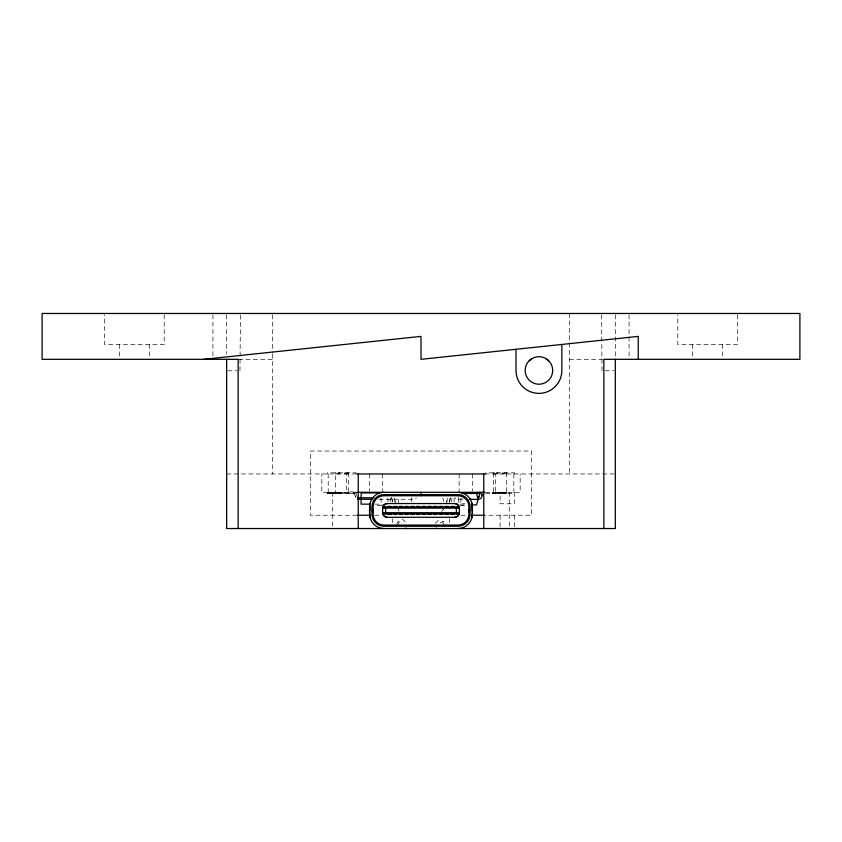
<?xml version="1.0" encoding="UTF-8"?>
<svg xmlns="http://www.w3.org/2000/svg" width="842" height="842" viewBox="0 0 842 842"><rect width="100%" height="100%" fill="white"/><g stroke="black" fill="none" stroke-linecap="round" stroke-linejoin="round"><path stroke-width="0.63" stroke-dasharray="4.21 3.16" d="M411.264 501.716L411.349 497.78M336.042 493.454L336.19 492.307M347.609 473.962L347.725 472.815M494.401 492.307L494.286 493.454L494.307 492.307M505.821 473.962L505.926 472.815M504.768 492.307L504.642 493.454L503.4 492.307L503.358 493.454M398.087 503.727L399.097 497.959M446.544 502.337L447.523 497.896L446.818 502.4M449.281 501.906L450.291 497.454M449.46 502.369L450.481 497.885L450.312 498.548M396.761 524.334L398.213 521.219L401.792 522.893M397.919 524.882L399.371 521.756M441.661 511.431L443.45 509.347L442.892 509.347M435.325 523.335L439.735 518.935M338.6 473.962L339.789 472.815L339.789 473.962M496.812 473.962L498.001 472.815L498.001 473.962M345.188 473.962L346.43 472.815L346.43 493.454L345.188 492.307M503.4 473.962L504.642 472.815L504.768 473.962M337.232 473.962L338.495 472.815M496.706 472.815L495.443 473.962L495.412 492.307L496.706 493.454M343.999 473.962L345.294 472.815M502.211 473.962L503.505 472.815M440.208 522.893L443.787 521.219L445.239 524.334M238.549 359.323L272.534 359.323M569.466 359.323L602.219 359.323M227.866 370.785L236.686 370.785M239.97 370.785L240.433 314.771M602.03 370.785L601.567 314.771M605.314 370.785L614.134 370.785M226.677 473.962L357.303 473.962M484.708 473.962L614.134 473.962M357.303 492.307L321.833 492.307L321.833 473.962M485.739 492.307L520.167 492.307L520.167 473.962M485.781 493.454L514.441 493.454M380.984 498.106L381.447 505.558L374.364 505.558M461.016 498.106L460.553 505.558L467.636 505.558M379.016 499.264L413.643 499.264A3.094 3.094 0 0 0 416.306 497.759M463.111 499.19L457.059 499.148L454.722 497.769M461.826 503.769L464.995 503.769M375.206 504.158L381.626 504.158M381.415 504.99L383.773 504.99M459.69 504.916L466.173 504.916M356.945 515.241L310.372 515.241L310.372 451.038L531.628 451.038L531.628 515.241L483.771 515.241M374.574 515.241L381.11 515.241M460.89 515.241L467.426 515.241M354.619 493.959L355.724 497.275L354.25 493.538L349.335 493.191L349.441 491.707L354.808 492.086A4.01 4.01 0 0 1 356.145 493.644L356.798 495.738M502.211 492.307L503.505 493.454M343.999 492.307L345.294 493.454M337.232 492.307L338.495 493.454M496.812 492.307L498.001 493.454M402.276 518.935L406.675 523.335M354.25 493.538L354.766 494.201M442.629 521.756L444.092 524.882M458.09 499.19L459.048 502.632M391.53 497.885L392.54 502.369M391.709 497.454L392.73 501.906M395.466 502.337L394.203 497.959L395.182 502.4M442.913 497.98L443.523 501.485M398.487 508.926L398.887 511.262M505.821 492.307L505.926 493.454L505.937 492.307M494.286 472.815L494.401 473.962M347.609 492.307L347.725 493.454M336.074 472.815L336.19 473.962M737.424 314.75L737.424 344.42L677.799 344.42L677.799 314.75M722.52 344.42L722.52 359.323M692.703 344.42L692.703 359.323M629.079 314.771L629.079 359.323M615.323 314.771L615.323 359.323M569.466 313.466L569.466 473.962M514.441 473.962L514.441 472.815L485.781 472.815L485.781 473.962M514.441 492.307L514.441 503.769L500.106 503.769L500.106 492.307M514.441 515.241L514.441 527.324M513.841 473.962L513.841 492.307M509.273 492.307L509.273 528.534M506.695 472.815L506.695 493.454M506.231 472.815L506.231 473.962M506.231 492.307L506.231 493.454M505.695 492.307L505.695 493.454M505.063 492.307L505.063 493.454M504.432 492.307L504.432 493.454M504.147 492.307L504.147 493.454M504.074 492.307L504.074 493.454M503.769 492.307L503.769 493.454M503.158 492.307L503.158 493.454M502.874 472.815L502.874 473.962M502.979 492.307L502.979 493.454M502.632 492.307L502.632 493.454M501.906 492.307L501.906 493.454M500.348 492.307L500.348 493.454M500.106 515.241L500.106 527.324M499.769 492.307L499.769 493.454M499.074 492.307L499.085 493.454M498.906 492.307L498.938 493.454M498.264 492.307L498.264 493.454M498.096 492.307L498.085 493.454M497.433 492.307L497.433 493.454M497.338 472.815L497.338 473.962M497.338 492.307L497.338 493.454M495.643 492.307L495.559 493.454M495.159 492.307L495.17 493.454M494.928 492.307L494.928 493.454M494.78 492.307L494.643 493.454M493.98 472.815L493.98 473.962M493.98 492.307L493.98 493.454M493.78 492.307L493.865 493.454M493.528 472.815L493.507 493.454M493.107 492.307L493.191 493.454M492.928 492.307L493.023 493.454M492.517 492.307L492.517 493.454M492.286 492.307L492.286 493.454M472.309 473.962L472.309 491.002M459.122 473.962L459.122 491.002M458.658 497.464L458.658 499.19M454.091 498.201L454.091 501.885M451.796 498.201L451.796 501.885M449.617 518.809L449.617 522.577M392.383 518.809L392.383 522.577M390.204 498.201L390.204 501.885M387.92 498.201L387.92 501.885M382.7 473.962L382.7 491.002M369.512 473.962L369.512 491.002M356.229 473.962L356.229 472.815L327.57 472.815L327.57 473.962M356.229 492.307L356.229 493.454L327.264 493.454L327.264 492.307M348.483 472.815L348.483 493.454M348.02 472.815L348.02 473.962M348.02 492.307L348.02 493.454M344.662 472.815L344.662 473.962M344.662 492.307L344.662 493.454M343.683 492.307L343.683 493.454M341.915 492.307L341.915 493.454M341.62 492.307L341.62 493.454M341.389 492.307L341.389 493.454M340.726 492.307L340.673 493.454M340.494 492.307L340.494 493.454M340.294 492.307L340.294 493.454M340.115 492.307L340.115 493.454M339.947 492.307L339.947 493.454M339.831 492.307L339.789 493.454L338.6 492.307L338.705 493.454M339.452 492.307L339.389 493.454M339.21 492.307L339.21 493.454L339.063 492.307M339.126 472.815L339.126 473.962M338.947 492.307L338.842 493.454M338.074 492.307L338.074 493.454M337.916 492.307L337.916 493.454M337.747 492.307L337.747 493.454M337.589 492.307L337.442 493.454M337.316 492.307L337.337 493.454M337.105 492.307L337.105 493.454M336.232 492.307L336.232 493.454M335.769 472.815L335.769 473.962M335.769 492.307L335.769 493.454M335.611 492.307L335.611 493.454M335.4 492.307L335.4 493.454L335.316 472.815M335.127 492.307L335.032 493.454M334.611 492.307L334.621 493.454M334.442 492.307L334.285 493.454M333.99 492.307L333.99 493.454M333.79 492.307L333.79 493.454L333.653 492.307M333.516 492.307L333.516 493.454M332.727 492.307L332.727 528.534M332.569 492.307L332.569 493.454M332.348 492.307L332.348 493.454M332.158 492.307L332.127 493.454M331.958 492.307L331.958 493.454M331.811 492.307L331.769 493.454M331.327 493.454L331.085 492.307M330.843 492.307L330.938 493.454M330.611 492.307L330.643 493.454M330.422 492.307L330.464 493.454M330.159 492.307L330.243 493.454M329.99 492.307L329.99 493.454M329.675 492.307L329.548 493.454M329.464 492.307L329.475 493.454M329.222 492.307L329.222 493.454M328.875 492.307L328.99 493.454M328.706 492.307L328.748 493.454M328.59 492.307L328.633 493.454M328.159 473.962L328.264 493.454M327.98 492.307L327.98 493.454M327.833 492.307L327.833 493.454M327.57 492.307L327.485 493.454M272.534 314.771L272.534 352.935M272.534 354.082L272.534 473.962M226.677 314.771L226.677 354.082M212.921 314.771L212.921 359.323M164.201 314.75L164.201 344.42L104.576 344.42L104.576 314.75M149.297 344.42L149.297 359.323M119.48 344.42L119.48 359.323M338.442 493.454L338.442 492.307L338.316 493.454M334.842 493.454L334.842 492.307L334.779 493.454"/><path stroke-width="1.26" d="M369.701 511.062L369.722 505.853L369.701 514.188A14.346 14.346 0 0 0 384.047 528.534M468.868 511.789L469.015 510.357A6.883 6.883 0 0 1 469.457 509M482.571 492.307L479.603 493.728L479.235 496.759L477.582 497.464L477.582 499.19M469.373 499.19C472.815 498.843 482.971 501.716 481.887 494.738L483.371 494.033M385.636 513.862L385.636 506.979M456.375 513.862L456.375 506.979M479.361 496.317L478.645 497.275M481.761 495.18L482.477 494.222M529.197 360.723L532.049 358.545A13.756 13.756 0 0 1 552.689 370.459A13.756 13.756 0 0 1 532.049 382.373A13.756 13.756 0 0 1 532.049 358.545M382.657 508.358L385.52 506.979M459.353 512.483L456.48 513.862L456.48 512.715M203.753 359.323L421 336.39L421 359.323L638.247 336.39L638.247 359.323M387.236 503.548L384.436 504.505L382.794 506.979L459.206 506.979L457.574 504.505L454.764 503.548L387.236 503.548A4.589 4.589 0 0 0 382.657 508.126L382.657 512.715A4.589 4.589 0 0 0 387.236 517.304L454.764 517.304L457.574 516.346L459.206 513.862L382.794 513.862L384.436 516.346L387.236 517.304M357.303 473.962L484.708 473.962M357.303 492.307L484.971 492.307M379.553 492.917L361.165 492.917L361.081 504.158L370.07 504.158M461.805 493.454L480.045 493.454L480.045 492.307M373.837 497.811L358.608 497.78A1.6 1.6 0 0 1 357.313 497.117M372.543 499.264L358.608 499.264A3.094 3.094 0 0 1 357.566 499.085M471.362 504.916L476.551 504.916L478.151 499.19L476.551 493.454M382.657 508.126L385.152 508.126M386.089 508.126L455.911 508.126M456.859 508.126L459.353 508.126L459.353 512.715A4.589 4.589 0 0 1 454.764 517.304M382.657 512.715L384.12 512.715M386.089 512.715L455.911 512.715M457.88 512.715L459.353 512.715M357.576 515.241L370.648 515.241M471.352 515.241L484.424 515.241M456.48 506.979L459.353 508.358M382.657 512.483L385.52 513.862L385.52 512.715M545.805 358.545L548.658 360.723M373.143 511.789L372.985 510.357A6.883 6.883 0 0 0 372.543 509M457.964 528.534A14.346 14.346 0 0 0 472.309 514.188L472.288 505.853L472.309 511.062M615.323 359.323L615.323 528.534L226.677 528.534L226.677 359.323M603.861 528.534L603.861 359.323L799.9 359.323L799.9 313.466L42.1 313.466L42.1 359.323L238.139 359.323L238.139 528.534M561.856 344.452L561.856 370.459A22.934 22.934 0 0 1 538.933 393.382A22.934 22.934 0 0 1 515.999 370.459L515.999 349.293M483.771 473.962L483.771 528.534M453.964 506.979L453.964 506.41L451.102 506.41L451.102 506.979M453.964 513.862L453.964 514.43L451.102 514.43L451.102 513.862M448.228 506.979L448.228 506.41L445.365 506.41L445.365 506.979M448.228 513.862L448.228 514.43L445.365 514.43L445.365 513.862M442.503 506.979L442.503 506.41L439.629 506.41L439.629 506.979M442.503 513.862L442.503 514.43L439.629 514.43L439.629 513.862M436.766 506.979L436.766 506.41L433.904 506.41L433.904 506.979M436.766 513.862L436.766 514.43L433.904 514.43L433.904 513.862M431.03 506.979L431.03 506.41L428.168 506.41L428.168 506.979M431.03 513.862L431.03 514.43L428.168 514.43L428.168 513.862M425.305 506.979L425.305 506.41L422.431 506.41L422.431 506.979M425.305 513.862L425.305 514.43L422.431 514.43L422.431 513.862M421 492.307L421 495.749M419.569 506.979L419.569 506.41L416.706 506.41L416.706 506.979M419.569 513.862L419.569 514.43L416.706 514.43L416.706 513.862M413.832 506.979L413.832 506.41L410.97 506.41L410.97 506.979M413.832 513.862L413.832 514.43L410.97 514.43L410.97 513.862M408.107 506.979L408.107 506.41L405.234 506.41L405.234 506.979M408.107 513.862L408.107 514.43L405.234 514.43L405.234 513.862M402.371 506.979L402.371 506.41L399.508 506.41L399.508 506.979M402.371 513.862L402.371 514.43L399.508 514.43L399.508 513.862M396.645 506.979L396.645 506.41L393.772 506.41L393.772 506.979M396.645 513.862L396.645 514.43L393.772 514.43L393.772 513.862M390.909 506.979L390.909 506.41L388.046 506.41L388.046 506.979M390.909 513.862L390.909 514.43L388.046 514.43L388.046 513.862M358.239 473.962L358.239 528.534M454.764 503.548A4.589 4.589 0 0 1 459.353 508.126M457.964 492.307A14.346 14.346 0 0 1 472.309 506.652M384.047 492.307A14.346 14.346 0 0 0 369.701 506.652A43.131 43.131 0 0 0 370.185 517.904M407.286 528.534A6.883 6.883 0 0 1 405.318 528.25M436.682 528.25A6.883 6.883 0 0 1 434.714 528.534M471.815 502.937A43.131 43.131 0 0 1 471.815 517.904M457.964 494.601L384.047 494.601A12.051 12.051 0 0 0 372.406 503.537A40.848 40.848 0 0 0 371.996 514.188A12.051 12.051 0 0 0 384.047 526.239L457.964 526.239A12.051 12.051 0 0 0 469.604 517.314A40.848 40.848 0 0 0 470.015 506.652A12.051 12.051 0 0 0 457.964 494.601M457.964 495.749L384.047 495.749A10.904 10.904 0 0 0 373.143 506.652L373.143 514.188A10.904 10.904 0 0 0 384.047 525.092L457.964 525.092A10.904 10.904 0 0 0 468.868 514.188L468.868 506.652A10.904 10.904 0 0 0 457.964 495.749"/></g></svg>
